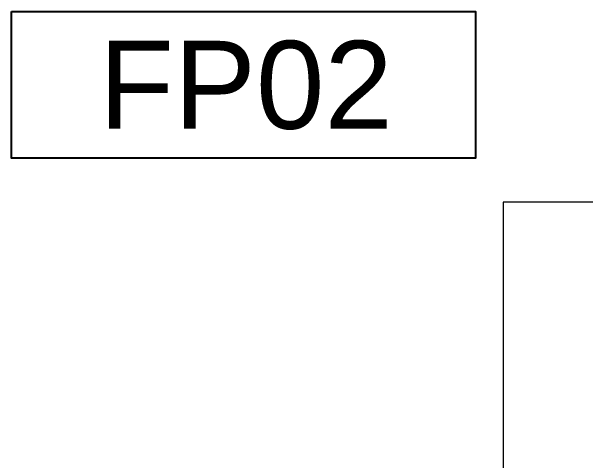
# Model space of a CAD drawing. Extents: x -3873 to 164127, y 7129 to 96529.
# Drawn here: x 49359 to 50337, y 56636 to 57401 of the extents above; entities that cross this region are included whole.
import ezdxf
from ezdxf.enums import TextEntityAlignment as Align

# ---------------------------------------------------------------- set-up
doc = ezdxf.new("R2010")
doc.units = 0
doc.layers.get('0').update_dxf_attribs({"linetype": 'CONTINUOUS'})
doc.layers.add('KROMEKA', color=1, linetype='CONTINUOUS')
doc.layers.add('MC_1_2_025', color=2, linetype='CONTINUOUS')
doc.layers.add('LAYOUT Kromeka', color=1, linetype='CONTINUOUS', lineweight=5)
doc.styles.add('015_100', font='arial.ttf', dxfattribs={"height": 150})

# ---------------------------------------------------------------- blocks, each defined once
blk = doc.blocks.new('defeathering_gibletpump_murzan_4b1')
at = {"ltscale": 20}
for p, q in [((0.000005, 375.000005), (-0.000005, -375.000005)), ((-0.000005, -375.000005), (490.000175, -375.000025))]:
    blk.add_line(p, q, dxfattribs=at)
blk = doc.blocks.new('_KROMEKA_POSNR')
at = {"layer": 'KROMEKA', "linetype": 'Continuous'}
blk.add_lwpolyline([(-3.9916, -1.25), (3.9123, -1.25), (3.9123, 1.25), (-3.9916, 1.25)], close=True, dxfattribs=at)
at = {"layer": 'KROMEKA', "linetype": 'Continuous', "style": '015_100'}
blk.add_attdef('POSNR', text='', height=1.5, dxfattribs=at).set_placement((0, 0), align=Align.MIDDLE)

msp = doc.modelspace()

# ---------------------------------------------------------------- block references
at = {"layer": 'LAYOUT Kromeka', "ltscale": 20, "rotation": 270}
msp.add_blockref('defeathering_gibletpump_murzan_4b1', (50571.35, 57076.44), dxfattribs=at)
at = {"layer": 'MC_1_2_025', "color": 6, "ltscale": 20}
ref = msp.add_blockref('_KROMEKA_POSNR', (49758.1, 57276.46), dxfattribs=dict(at, xscale=-100, yscale=100, zscale=100, rotation=180))
ref.add_attrib('POSNR', 'FP02', dxfattribs={"layer": 'KROMEKA', "linetype": 'Continuous', "height": 150, "style": '015_100'}).set_placement((49758.1, 57276.46), align=Align.MIDDLE)

doc.saveas('drawing.dxf')
